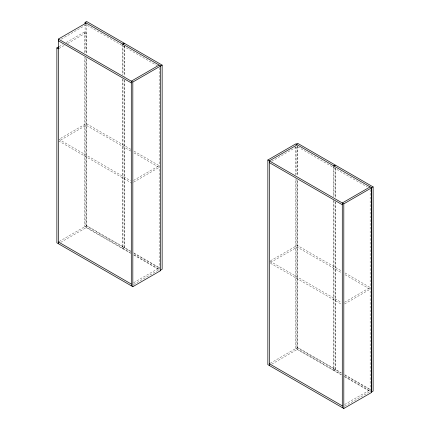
<?xml version="1.0" encoding="UTF-8"?>
<svg xmlns="http://www.w3.org/2000/svg" width="430" height="430" viewBox="0 0 430 430"><rect width="100%" height="100%" fill="white"/><g stroke="black" fill="none" stroke-linecap="round" stroke-linejoin="round"><path stroke-width="0.32" stroke-dasharray="2.15 1.61" d="M61.286 39.146L86.236 24.741L156.837 65.5M59.184 46.596L62.667 44.586M66.15 42.575L84.715 31.852L86.236 32.734L86.236 54.164M58.964 48.477L64.769 45.123M67.666 43.452L86.236 32.734M133.553 180.433L159.154 165.652L133.687 150.951M133.553 182.186L159.154 167.41L133.687 152.709M59.184 241.493L86.613 225.659L124.275 247.406L124.275 80.179M60.705 242.375L86.236 227.631L86.236 58.184M271.69 161.293L297.221 146.555L367.247 186.98M85.097 57.297L85.097 226.535L122.754 248.282L124.275 247.406M122.969 79.163L122.969 248.4L124.485 247.524L130.86 251.206M133.623 282.714L159.154 267.976L133.687 253.275M133.623 284.472L159.154 269.734L159.154 67.768M270.459 260.817L297.221 245.369L341.205 270.76M270.459 262.574L297.221 247.121L341.205 272.512M344.537 302.247L370.139 287.466L344.677 272.765M344.537 303.999L370.139 289.218L344.677 274.517M270.174 363.307L297.603 347.472L335.26 369.214L335.26 201.321M271.69 364.183L297.221 349.445L297.221 179.686M296.082 179.111L296.082 348.348L333.744 370.09L335.26 369.214M333.954 200.977L333.954 370.214L335.475 369.338L341.269 372.681M344.607 404.528L370.139 389.79L344.677 375.089M344.607 406.285L370.139 391.542L370.139 189.582M130.795 149.28L86.236 123.555L58.889 139.341L130.65 180.772M130.795 151.037L86.236 125.307L58.889 141.099L131.806 183.196M269.879 261.155L341.06 302.252M270.454 263.241L341.06 304.005M133.757 252.878L159.831 267.933M344.742 374.691L370.816 389.741M86.236 225.879L130.795 251.604M297.221 347.693L341.205 373.084M122.969 248.4L130.5 252.749M133.977 254.759L160.626 270.147M333.954 370.214L341.485 374.562M344.382 376.234L371.617 391.956M130.795 253.361L84.715 226.755L84.715 57.303M133.687 255.033L160.669 270.61M341.205 374.836L295.7 348.569L295.7 178.81M344.677 376.841L371.66 392.423M335.475 168.533L335.475 198.085M335.475 202.116L335.475 369.338M335.26 167.743L335.26 197.961M333.954 167.399L333.954 196.945M333.744 165.932L333.744 196.827M333.744 200.181L333.744 370.09M297.603 145.996L297.603 175.548M297.603 180.251L297.603 347.472M297.221 146.141L297.221 175.66M296.082 146.877L296.082 174.408M295.7 146.603L295.7 174.784M124.485 46.053L124.485 76.271M124.485 80.302L124.485 247.524M124.275 45.929L124.275 76.153M122.969 44.913L122.969 75.137M122.754 44.118L122.754 75.013M122.754 79.045L122.754 248.282M86.613 24.188L86.613 54.406M86.613 58.437L86.613 225.659M85.097 23.72L85.097 53.272M84.715 31.852L84.715 53.288"/><path stroke-width="0.64" d="M85.097 23.72L85.097 22.376L86.613 21.5L124.275 43.242L122.754 44.118M58.383 243.713L58.383 39.066L86.236 22.983M58.889 40.528L58.383 40.818L131.3 82.92M85.097 22.376L160.669 65.962L160.669 270.61L132.822 286.686L56.867 242.837L56.867 47.934L58.604 46.929M122.969 44.242L124.485 43.366L162.148 65.107L162.148 269.271L160.626 270.147M159.154 65.086L131.3 81.162L131.3 285.81M58.383 39.066L132.822 82.039L162.148 65.107M267.852 160.003L295.7 143.921L371.66 187.776L371.66 392.423L343.806 408.5L267.852 364.645L267.852 160.003L343.806 203.852L373.132 186.921L373.132 391.08L371.617 391.956L371.617 187.797M296.082 144.19L297.603 143.314L335.26 165.055L333.744 165.932M297.221 144.797L269.373 160.879L269.373 365.527M333.954 166.055L335.475 165.179L373.132 186.921M370.139 186.894L342.291 202.976L342.291 407.624M269.373 162.631L342.291 204.728M56.867 47.934L58.383 48.81M58.383 241.961L131.3 284.058M269.373 363.769L342.291 405.866M343.806 203.852L343.806 408.5M132.822 82.039L132.822 286.686"/></g></svg>
